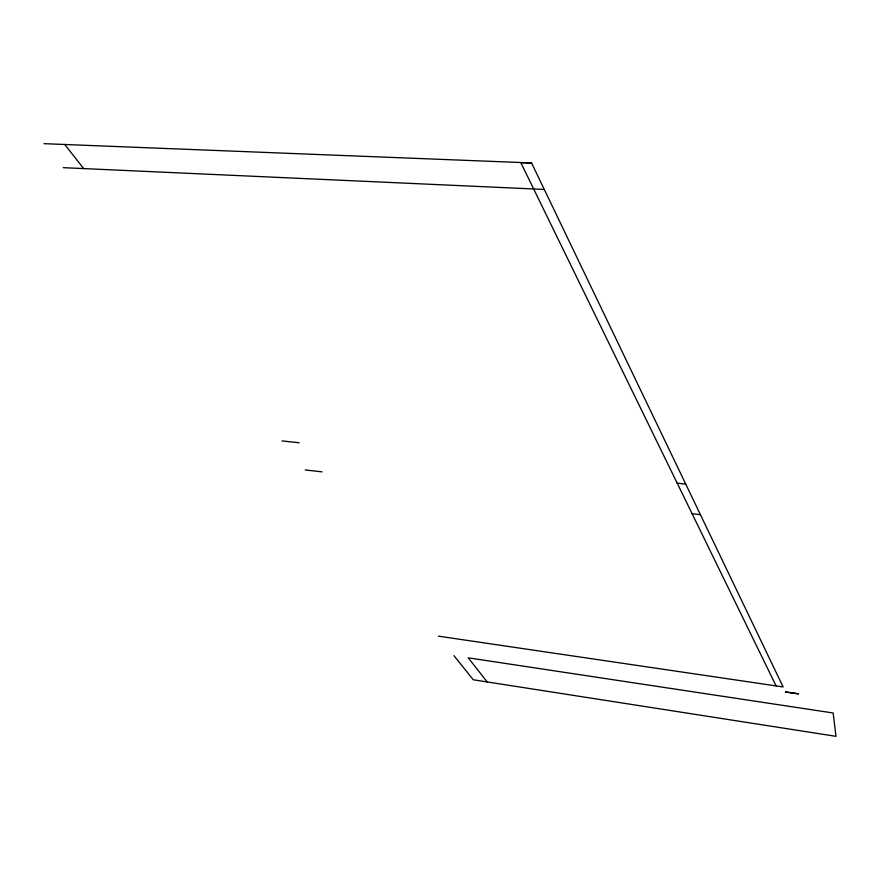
<?xml version="1.0" encoding="UTF-8"?>
<svg xmlns="http://www.w3.org/2000/svg" width="880" height="880" viewBox="0 0 880 880"><rect width="100%" height="100%" fill="white"/><g stroke="black" fill="none" stroke-linecap="round" stroke-linejoin="round"><path stroke-width="1.32" d="M438.328 636.141L783.123 686.939L531.564 162.954L520.839 162.679L776.105 685.905M44 143.671L531.564 162.954M63.206 167.662L544.28 189.453M282.018 440.924L299.2 442.761M677.215 483.197L685.751 484.11M305.261 469.953L322.069 471.856M692.109 513.722L700.414 514.668M453.959 655.666L473.264 679.767L836 736.329L833.151 712.987L468.237 657.822L487.201 681.945M64.746 144.496L83.688 168.586M798.435 693.814L785.554 691.999L798.435 693.814"/></g></svg>
